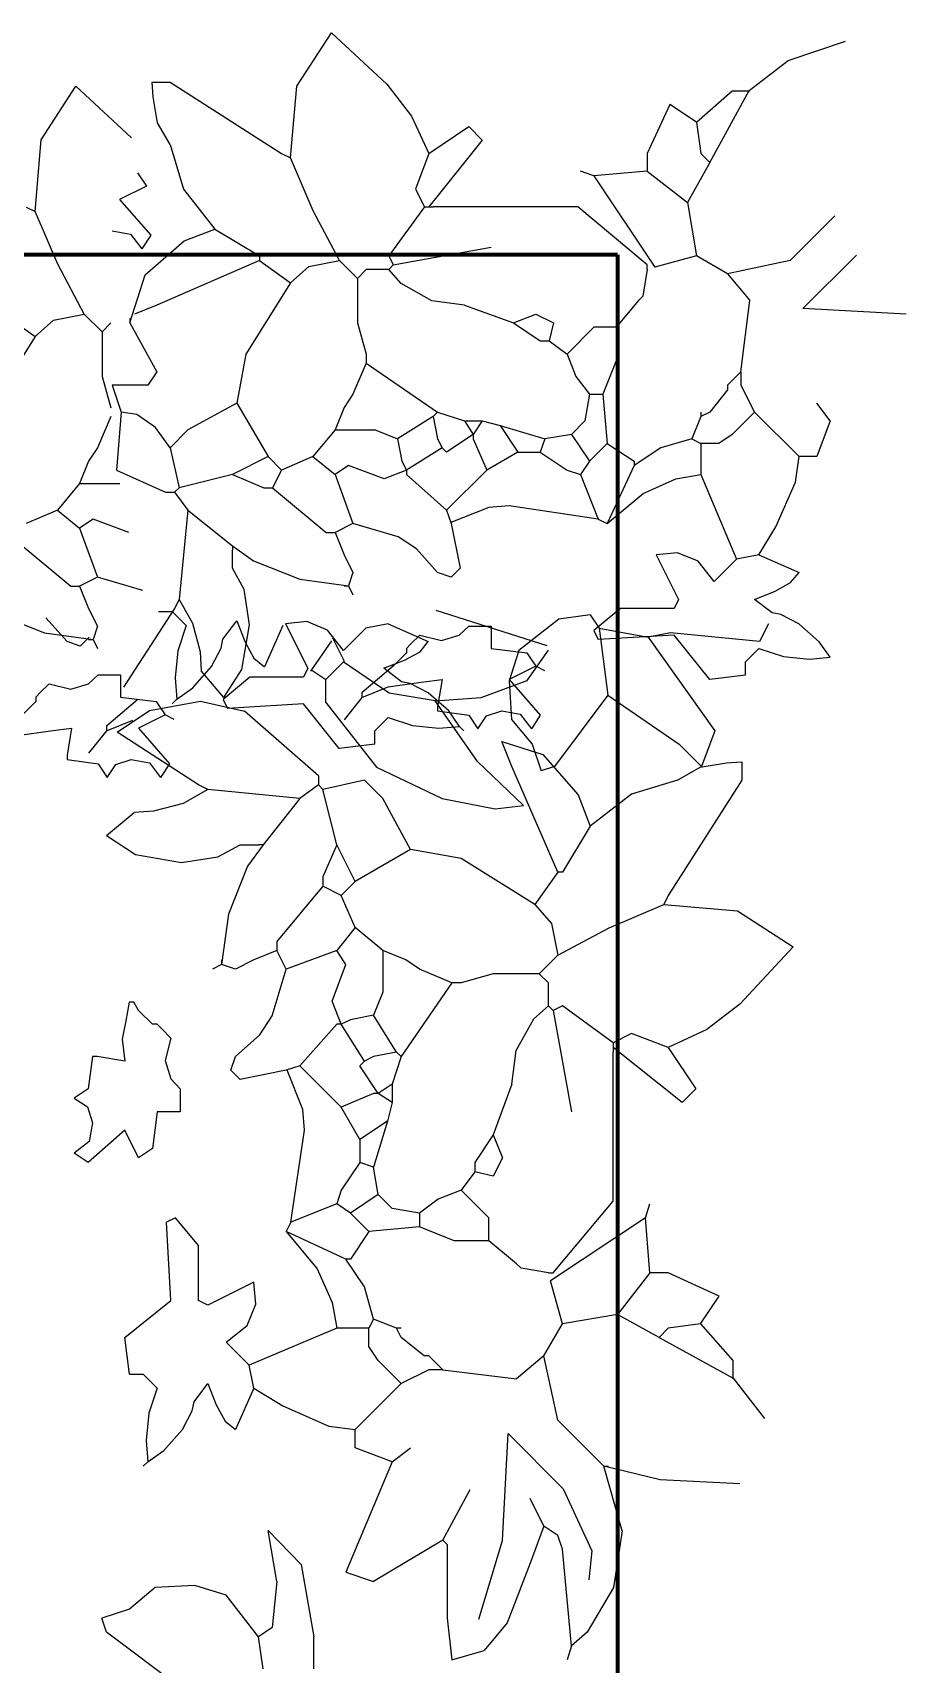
# Model space of a CAD drawing. Header units: inches. Extents: x 140.5 to 186.8, y 19 to 37.2.
# Drawn here: x 154.099 to 154.724, y 31.868 to 33.035 of the extents above; entities that cross this region are included whole.
import ezdxf

# ---------------------------------------------------------------- set-up
doc = ezdxf.new("R2010")
doc.units = ezdxf.units.IN
doc.header["$MEASUREMENT"] = 0
doc.layers.add('A-FLOR-FTPT', color=6, linetype='Continuous', lineweight=70)
doc.layers.add('VERDE_siepe', color=96, linetype='Continuous')

msp = doc.modelspace()

# ---------------------------------------------------------------- linework, layer by layer
at = {"layer": 'A-FLOR-FTPT'}
for q in [(145.4476, 32.8759), (154.5176, 29.9259)]:
    msp.add_line((154.5176, 32.8759), q, dxfattribs=at)
at = {"layer": 'VERDE_siepe'}
for p, q in [((154.2881, 32.9964), (154.313, 33.0347)), ((154.313, 33.0347), (154.3525, 32.9979)), ((154.6396, 33.0148), (154.6806, 33.0286)), ((154.6117, 32.9933), (154.6396, 33.0148)), ((154.1054, 32.958), (154.1303, 32.9964)), ((154.1303, 32.9964), (154.1699, 32.9596)), ((154.1848, 32.9993), (154.1976, 32.9993)), ((154.1856, 32.9887), (154.1848, 32.9993)), ((154.1976, 32.9993), (154.2773, 32.9483)), ((154.2837, 32.9451), (154.2881, 32.9964)), ((154.3525, 32.9979), (154.3701, 32.9749)), ((154.5739, 32.9707), (154.5994, 32.993)), ((154.5835, 32.9419), (154.6117, 32.9933)), ((154.5994, 32.993), (154.6122, 32.993)), ((154.1885, 32.9703), (154.1856, 32.9887)), ((154.5548, 32.9834), (154.5388, 32.9483)), ((154.5739, 32.9707), (154.5548, 32.9834)), ((154.1976, 32.9547), (154.1885, 32.9703)), ((154.3701, 32.9749), (154.3826, 32.9483)), ((154.3826, 32.9483), (154.4113, 32.9675)), ((154.4113, 32.9675), (154.4208, 32.9579)), ((154.5739, 32.9707), (154.5771, 32.9483)), ((154.101, 32.9068), (154.1054, 32.958)), ((154.4208, 32.9579), (154.3826, 32.9101)), ((154.1976, 32.9547), (154.2072, 32.9228)), ((154.2773, 32.9483), (154.2837, 32.9451)), ((154.2998, 32.9074), (154.2837, 32.9451)), ((154.3826, 32.9483), (154.373, 32.9228)), ((154.5388, 32.9483), (154.5388, 32.9356)), ((154.5771, 32.9483), (154.5835, 32.9419)), ((154.1742, 32.9344), (154.1806, 32.9249)), ((154.5006, 32.9324), (154.491, 32.9356)), ((154.5388, 32.9356), (154.5006, 32.9324)), ((154.5006, 32.9324), (154.5442, 32.8669)), ((154.5388, 32.9356), (154.5675, 32.9132)), ((154.5835, 32.9419), (154.5675, 32.9132)), ((154.1806, 32.9249), (154.1614, 32.9153)), ((154.2072, 32.9228), (154.2295, 32.8941)), ((154.373, 32.9228), (154.3794, 32.9101)), ((154.0947, 32.91), (154.101, 32.9068)), ((154.1614, 32.9153), (154.1838, 32.8898)), ((154.3794, 32.9101), (154.3539, 32.875)), ((154.3794, 32.9101), (154.3826, 32.9101)), ((154.3826, 32.9101), (154.3857, 32.9101)), ((154.4891, 32.9101), (154.3857, 32.9101)), ((154.5388, 32.8686), (154.4891, 32.9101)), ((154.5675, 32.9132), (154.5739, 32.875)), ((154.1172, 32.8691), (154.101, 32.9068)), ((154.3188, 32.8718), (154.2998, 32.9074)), ((154.6728, 32.9037), (154.6409, 32.8718)), ((154.1562, 32.8929), (154.1693, 32.8906)), ((154.1693, 32.8906), (154.1774, 32.8802)), ((154.1838, 32.8898), (154.1774, 32.8802)), ((154.1797, 32.8614), (154.2076, 32.8859)), ((154.2076, 32.8859), (154.2295, 32.8941)), ((154.2295, 32.8941), (154.2614, 32.875)), ((154.2614, 32.875), (154.2614, 32.8718)), ((154.3539, 32.875), (154.357, 32.8686)), ((154.357, 32.8686), (154.4272, 32.8814)), ((154.5739, 32.875), (154.5442, 32.8669)), ((154.5962, 32.8622), (154.5739, 32.875)), ((154.6501, 32.8375), (154.6884, 32.8756)), ((154.1361, 32.8335), (154.1172, 32.8691)), ((154.2614, 32.8718), (154.188, 32.8399)), ((154.2614, 32.8718), (154.2837, 32.8558)), ((154.2837, 32.8558), (154.2969, 32.8675)), ((154.2969, 32.8675), (154.3188, 32.8718)), ((154.3188, 32.8718), (154.3315, 32.859)), ((154.3379, 32.8654), (154.3315, 32.859)), ((154.3539, 32.8654), (154.3379, 32.8654)), ((154.357, 32.8686), (154.3539, 32.8654)), ((154.3628, 32.8552), (154.3539, 32.8654)), ((154.5388, 32.8654), (154.5356, 32.8463)), ((154.5388, 32.8654), (154.5388, 32.8686)), ((154.6409, 32.8718), (154.5962, 32.8622)), ((154.5962, 32.8622), (154.6122, 32.8431)), ((154.1689, 32.8271), (154.1797, 32.8614)), ((154.2837, 32.8558), (154.2518, 32.8048)), ((154.3315, 32.859), (154.3315, 32.8271)), ((154.3848, 32.843), (154.3628, 32.8552)), ((154.188, 32.8399), (154.1721, 32.8335)), ((154.4081, 32.8399), (154.3848, 32.843)), ((154.4081, 32.8399), (154.4431, 32.8271)), ((154.5324, 32.8431), (154.5165, 32.824)), ((154.5356, 32.8463), (154.5324, 32.8431)), ((154.6058, 32.7921), (154.6122, 32.8431)), ((154.0787, 32.8335), (154.101, 32.8175)), ((154.101, 32.8175), (154.1142, 32.8292)), ((154.1142, 32.8292), (154.1361, 32.8335)), ((154.1361, 32.8335), (154.1489, 32.8207)), ((154.1553, 32.8271), (154.1489, 32.8207)), ((154.1689, 32.8303), (154.1689, 32.8271)), ((154.1689, 32.8271), (154.188, 32.7921)), ((154.3315, 32.8271), (154.3379, 32.8048)), ((154.4431, 32.8271), (154.4591, 32.8335)), ((154.4431, 32.8271), (154.4623, 32.8144)), ((154.4591, 32.8335), (154.4718, 32.8271)), ((154.4718, 32.8271), (154.4687, 32.8144)), ((154.724, 32.8334), (154.6501, 32.8375)), ((154.101, 32.8175), (154.0692, 32.7665)), ((154.1489, 32.8207), (154.1489, 32.7888)), ((154.5006, 32.824), (154.4814, 32.8048)), ((154.5165, 32.824), (154.5006, 32.824)), ((154.5165, 32.824), (154.5166, 32.8)), ((154.2518, 32.8048), (154.2454, 32.7697)), ((154.3379, 32.8048), (154.3379, 32.7984)), ((154.4623, 32.8144), (154.4687, 32.8144)), ((154.4687, 32.8144), (154.4814, 32.8048)), ((154.4814, 32.8048), (154.4878, 32.7889)), ((154.188, 32.7921), (154.1816, 32.7825)), ((154.3379, 32.7984), (154.3283, 32.7761)), ((154.3379, 32.7984), (154.3889, 32.7634)), ((154.5166, 32.8), (154.5069, 32.7761)), ((154.6058, 32.7921), (154.5962, 32.7825)), ((154.6058, 32.7921), (154.6058, 32.7825)), ((154.1489, 32.7888), (154.1553, 32.7665)), ((154.1816, 32.7825), (154.1561, 32.7825)), ((154.1561, 32.7825), (154.1625, 32.7634)), ((154.4878, 32.7889), (154.4974, 32.7761)), ((154.5962, 32.7825), (154.5962, 32.7793)), ((154.6058, 32.7825), (154.6154, 32.7634)), ((154.2454, 32.7697), (154.2103, 32.7506)), ((154.2454, 32.7697), (154.2678, 32.7315)), ((154.3283, 32.7761), (154.322, 32.7666)), ((154.4974, 32.7761), (154.4942, 32.757)), ((154.4974, 32.7761), (154.5069, 32.7761)), ((154.5069, 32.7761), (154.5101, 32.741)), ((154.5962, 32.7793), (154.5835, 32.7634)), ((154.6696, 32.757), (154.66, 32.7697)), ((154.1553, 32.7601), (154.1457, 32.7378)), ((154.1625, 32.7634), (154.1593, 32.7219)), ((154.1739, 32.7616), (154.1625, 32.7634)), ((154.1871, 32.7524), (154.1739, 32.7616)), ((154.322, 32.7666), (154.3156, 32.7506)), ((154.3857, 32.7602), (154.3602, 32.7442)), ((154.3889, 32.7634), (154.3857, 32.7602)), ((154.3857, 32.7602), (154.3889, 32.7442)), ((154.3889, 32.7634), (154.4081, 32.757)), ((154.4081, 32.757), (154.4144, 32.7474)), ((154.4081, 32.757), (154.4208, 32.757)), ((154.4208, 32.757), (154.4144, 32.7474)), ((154.4208, 32.757), (154.4336, 32.7538)), ((154.4942, 32.757), (154.4846, 32.7474)), ((154.5771, 32.7602), (154.5707, 32.7442)), ((154.5771, 32.7634), (154.5771, 32.7602)), ((154.5835, 32.7634), (154.5771, 32.7602)), ((154.6154, 32.7634), (154.5994, 32.7474)), ((154.6154, 32.7634), (154.6473, 32.7315)), ((154.6696, 32.757), (154.66, 32.7315)), ((154.1976, 32.7378), (154.1871, 32.7524)), ((154.2103, 32.7506), (154.1976, 32.7378)), ((154.3156, 32.7506), (154.2996, 32.7315)), ((154.3156, 32.7506), (154.3443, 32.7506)), ((154.3443, 32.7506), (154.3602, 32.7442)), ((154.4144, 32.7474), (154.3953, 32.7347)), ((154.4144, 32.7474), (154.4144, 32.7442)), ((154.4336, 32.7538), (154.4655, 32.7442)), ((154.4336, 32.7538), (154.4463, 32.7347)), ((154.4846, 32.7474), (154.4655, 32.7442)), ((154.4846, 32.7474), (154.4974, 32.7283)), ((154.5994, 32.7474), (154.5899, 32.741)), ((154.1457, 32.7378), (154.1393, 32.7282)), ((154.1976, 32.7378), (154.204, 32.7091)), ((154.3602, 32.7442), (154.3634, 32.7283)), ((154.3921, 32.7378), (154.3666, 32.7219)), ((154.3889, 32.7442), (154.3921, 32.7378)), ((154.3953, 32.7347), (154.3921, 32.7378)), ((154.4144, 32.7442), (154.424, 32.7219)), ((154.4463, 32.7347), (154.424, 32.7219)), ((154.4463, 32.7347), (154.4623, 32.7347)), ((154.4655, 32.7442), (154.4623, 32.7347)), ((154.4623, 32.7347), (154.4814, 32.7219)), ((154.5101, 32.741), (154.4974, 32.7283)), ((154.5101, 32.741), (154.5293, 32.7283)), ((154.5484, 32.7378), (154.5293, 32.7251)), ((154.5707, 32.7442), (154.5484, 32.7378)), ((154.5707, 32.7442), (154.5771, 32.741)), ((154.5899, 32.741), (154.5771, 32.741)), ((154.5771, 32.741), (154.5771, 32.7187)), ((154.1393, 32.7282), (154.1329, 32.7123)), ((154.1593, 32.7219), (154.1944, 32.706)), ((154.2678, 32.7315), (154.2422, 32.7187)), ((154.2678, 32.7315), (154.2773, 32.7219)), ((154.2773, 32.7219), (154.2709, 32.7091)), ((154.2996, 32.7315), (154.2773, 32.7219)), ((154.2996, 32.7315), (154.3156, 32.7187)), ((154.3252, 32.7251), (154.3156, 32.7187)), ((154.3507, 32.7155), (154.3252, 32.7251)), ((154.3666, 32.7219), (154.3507, 32.7155)), ((154.3634, 32.7283), (154.3666, 32.7219)), ((154.3666, 32.7219), (154.3666, 32.7187)), ((154.424, 32.7219), (154.3953, 32.6932)), ((154.4814, 32.7219), (154.491, 32.7187)), ((154.4974, 32.7283), (154.491, 32.7187)), ((154.5293, 32.7251), (154.5101, 32.6836)), ((154.5293, 32.7283), (154.5293, 32.7251)), ((154.6448, 32.7132), (154.6473, 32.7315)), ((154.66, 32.7315), (154.6473, 32.7315)), ((154.1329, 32.7123), (154.117, 32.6931)), ((154.1329, 32.7123), (154.1616, 32.7123)), ((154.2422, 32.7187), (154.204, 32.7091)), ((154.2422, 32.7187), (154.2646, 32.7091)), ((154.3156, 32.7187), (154.3283, 32.6836)), ((154.3666, 32.7187), (154.3953, 32.6932)), ((154.491, 32.7187), (154.5037, 32.6868)), ((154.5359, 32.7052), (154.5593, 32.7156)), ((154.5593, 32.7156), (154.5771, 32.7187)), ((154.5771, 32.7187), (154.6026, 32.6581)), ((154.6308, 32.6813), (154.6448, 32.7132)), ((154.1944, 32.706), (154.2008, 32.706)), ((154.204, 32.7091), (154.2008, 32.706)), ((154.2008, 32.706), (154.2103, 32.6932)), ((154.2646, 32.7091), (154.2709, 32.7091)), ((154.2709, 32.7091), (154.3092, 32.6773)), ((154.5101, 32.6836), (154.5359, 32.7052)), ((154.117, 32.6931), (154.0947, 32.6836)), ((154.117, 32.6931), (154.1329, 32.6804)), ((154.1425, 32.6868), (154.1329, 32.6804)), ((154.168, 32.6772), (154.1425, 32.6868)), ((154.2103, 32.6932), (154.204, 32.6294)), ((154.2103, 32.6932), (154.2422, 32.6677)), ((154.3953, 32.6932), (154.3985, 32.6836)), ((154.4255, 32.6952), (154.3983, 32.6843)), ((154.44, 32.6964), (154.4255, 32.6952)), ((154.5037, 32.6868), (154.44, 32.6964)), ((154.5037, 32.6868), (154.5101, 32.6836)), ((154.1329, 32.6804), (154.1457, 32.6453)), ((154.3092, 32.6773), (154.3156, 32.6773)), ((154.3283, 32.6836), (154.3156, 32.6773)), ((154.3156, 32.6773), (154.322, 32.6613)), ((154.3607, 32.6741), (154.3283, 32.6836)), ((154.3985, 32.6836), (154.4049, 32.6517)), ((154.6186, 32.6613), (154.6308, 32.6813)), ((154.0883, 32.6708), (154.1266, 32.6389)), ((154.2422, 32.6677), (154.2422, 32.6645)), ((154.2422, 32.6677), (154.2572, 32.6569)), ((154.2422, 32.6517), (154.2422, 32.6645)), ((154.3737, 32.6655), (154.3607, 32.6741)), ((154.3889, 32.6486), (154.3737, 32.6655)), ((154.2506, 32.6364), (154.2422, 32.6517)), ((154.2572, 32.6569), (154.2904, 32.6438)), ((154.322, 32.6613), (154.3283, 32.6486)), ((154.4049, 32.6517), (154.3985, 32.6454)), ((154.5605, 32.6628), (154.5452, 32.6613)), ((154.5452, 32.6613), (154.5612, 32.6294)), ((154.5751, 32.6567), (154.5605, 32.6628)), ((154.5867, 32.6422), (154.5751, 32.6567)), ((154.6026, 32.6581), (154.5867, 32.6422)), ((154.6186, 32.6613), (154.6026, 32.6581)), ((154.6186, 32.6613), (154.6473, 32.6486)), ((154.1457, 32.6453), (154.1329, 32.6389)), ((154.178, 32.6357), (154.1457, 32.6453)), ((154.2904, 32.6438), (154.3252, 32.639)), ((154.3283, 32.6486), (154.3252, 32.639)), ((154.3985, 32.6454), (154.3889, 32.6486)), ((154.6302, 32.6352), (154.6413, 32.6414)), ((154.6413, 32.6414), (154.6473, 32.6486)), ((154.1266, 32.6389), (154.1329, 32.6389)), ((154.1329, 32.6389), (154.1393, 32.623)), ((154.204, 32.6294), (154.2008, 32.623)), ((154.204, 32.6294), (154.2136, 32.6124)), ((154.2544, 32.6113), (154.2506, 32.6364)), ((154.322, 32.639), (154.3252, 32.639)), ((154.3252, 32.639), (154.3283, 32.6326)), ((154.5612, 32.6294), (154.558, 32.623)), ((154.6154, 32.6294), (154.6302, 32.6352)), ((154.6281, 32.6199), (154.6154, 32.6294)), ((154.0745, 32.6186), (154.1077, 32.6055)), ((154.1393, 32.623), (154.1457, 32.6102)), ((154.2008, 32.623), (154.1643, 32.5667)), ((154.1892, 32.6207), (154.1991, 32.6207)), ((154.1991, 32.6207), (154.209, 32.6108)), ((154.4673, 32.5962), (154.3879, 32.6215)), ((154.4979, 32.6184), (154.4756, 32.6152)), ((154.4979, 32.6184), (154.5043, 32.6088)), ((154.5197, 32.623), (154.5006, 32.6071)), ((154.558, 32.623), (154.5197, 32.623)), ((154.6343, 32.6187), (154.6281, 32.6199)), ((154.6472, 32.6119), (154.6343, 32.6187)), ((154.1077, 32.6055), (154.1425, 32.6007)), ((154.1239, 32.5992), (154.1087, 32.6162)), ((154.1457, 32.6102), (154.1425, 32.6007)), ((154.209, 32.6108), (154.2031, 32.5927)), ((154.2136, 32.6124), (154.219, 32.5919)), ((154.2353, 32.6009), (154.2452, 32.6141)), ((154.2452, 32.6141), (154.2512, 32.5988)), ((154.249, 32.5793), (154.2544, 32.6113)), ((154.2782, 32.6108), (154.265, 32.5812)), ((154.2954, 32.6135), (154.2801, 32.612)), ((154.2801, 32.612), (154.2961, 32.5801)), ((154.3101, 32.6074), (154.2954, 32.6135)), ((154.3216, 32.5929), (154.3101, 32.6074)), ((154.3375, 32.6088), (154.3216, 32.5929)), ((154.3535, 32.612), (154.3375, 32.6088)), ((154.3535, 32.612), (154.3822, 32.5992)), ((154.4043, 32.6039), (154.4113, 32.6103)), ((154.4113, 32.6103), (154.4272, 32.6103)), ((154.4272, 32.6103), (154.4272, 32.5943)), ((154.4756, 32.6152), (154.4469, 32.5929)), ((154.5006, 32.6071), (154.5037, 32.6007)), ((154.5043, 32.6088), (154.5394, 32.6024)), ((154.5043, 32.6088), (154.5107, 32.561)), ((154.5553, 32.6056), (154.5394, 32.6024)), ((154.6191, 32.5992), (154.5553, 32.6056)), ((154.6255, 32.612), (154.6191, 32.5992)), ((154.6618, 32.599), (154.6472, 32.6119)), ((154.1334, 32.596), (154.1239, 32.5992)), ((154.1398, 32.6024), (154.1334, 32.596)), ((154.1393, 32.6007), (154.1425, 32.6007)), ((154.1425, 32.6007), (154.1457, 32.5943)), ((154.2271, 32.5813), (154.2341, 32.5946)), ((154.2341, 32.5946), (154.2353, 32.6009)), ((154.2512, 32.5988), (154.2575, 32.5873)), ((154.3131, 32.5998), (154.2979, 32.5781)), ((154.3137, 32.602), (154.3221, 32.5853)), ((154.3698, 32.5975), (154.3666, 32.5943)), ((154.3666, 32.5943), (154.3666, 32.5912)), ((154.3698, 32.5975), (154.3762, 32.6039)), ((154.3762, 32.6039), (154.3917, 32.5999)), ((154.3763, 32.592), (154.3822, 32.5992)), ((154.3917, 32.5999), (154.4043, 32.6039)), ((154.4272, 32.5943), (154.4527, 32.5912)), ((154.558, 32.6039), (154.5037, 32.6007)), ((154.5394, 32.6024), (154.5872, 32.5355)), ((154.5835, 32.572), (154.558, 32.6039)), ((154.609, 32.5848), (154.6186, 32.5943)), ((154.6186, 32.5943), (154.6361, 32.5886)), ((154.6696, 32.588), (154.6618, 32.599)), ((154.2031, 32.5927), (154.2012, 32.5734)), ((154.219, 32.5919), (154.2199, 32.5784)), ((154.2575, 32.5873), (154.265, 32.5812)), ((154.3221, 32.5853), (154.3089, 32.5721)), ((154.3543, 32.5623), (154.3213, 32.5847)), ((154.3503, 32.5801), (154.3651, 32.5859)), ((154.3666, 32.5912), (154.357, 32.5816)), ((154.3651, 32.5859), (154.3763, 32.592)), ((154.4469, 32.5929), (154.4401, 32.5712)), ((154.4527, 32.5912), (154.4591, 32.5816)), ((154.4529, 32.5714), (154.4681, 32.5931)), ((154.609, 32.5752), (154.609, 32.5848)), ((154.6361, 32.5886), (154.6548, 32.5867)), ((154.6548, 32.5867), (154.6696, 32.588)), ((154.1392, 32.5691), (154.1462, 32.5755)), ((154.1462, 32.5755), (154.1621, 32.5755)), ((154.1621, 32.5755), (154.1621, 32.5595)), ((154.2012, 32.5734), (154.2024, 32.5581)), ((154.2138, 32.5661), (154.2271, 32.5813)), ((154.2359, 32.5593), (154.2199, 32.5784)), ((154.2546, 32.5737), (154.2355, 32.5578)), ((154.2359, 32.5593), (154.249, 32.5793)), ((154.2929, 32.5737), (154.2546, 32.5737)), ((154.2961, 32.5801), (154.2929, 32.5737)), ((154.299, 32.5787), (154.3089, 32.5721)), ((154.3089, 32.5556), (154.3089, 32.5721)), ((154.357, 32.5816), (154.3347, 32.5625)), ((154.3631, 32.5705), (154.3503, 32.5801)), ((154.3536, 32.5668), (154.377, 32.5702)), ((154.3692, 32.5693), (154.3631, 32.5705)), ((154.377, 32.5702), (154.3921, 32.572)), ((154.3921, 32.572), (154.3889, 32.5529)), ((154.42, 32.5593), (154.4529, 32.5714)), ((154.4591, 32.5816), (154.44, 32.572)), ((154.44, 32.572), (154.4623, 32.5465)), ((154.4401, 32.5712), (154.4416, 32.5436)), ((154.4655, 32.5784), (154.4591, 32.5816)), ((154.609, 32.5752), (154.5835, 32.572)), ((154.1047, 32.5627), (154.1015, 32.5595)), ((154.1015, 32.5595), (154.1015, 32.5564)), ((154.1047, 32.5627), (154.1111, 32.5691)), ((154.1111, 32.5691), (154.1267, 32.5651)), ((154.1267, 32.5651), (154.1392, 32.5691)), ((154.1621, 32.5595), (154.1877, 32.5564)), ((154.2024, 32.5581), (154.2138, 32.5661)), ((154.3347, 32.5593), (154.322, 32.5433)), ((154.3347, 32.5593), (154.3536, 32.5668)), ((154.3347, 32.5625), (154.3347, 32.5593)), ((154.3872, 32.5569), (154.3543, 32.5623)), ((154.3821, 32.5626), (154.3692, 32.5693)), ((154.3968, 32.5497), (154.3821, 32.5626)), ((154.3872, 32.5569), (154.42, 32.5593)), ((154.5107, 32.561), (154.4724, 32.5099)), ((154.5107, 32.561), (154.5617, 32.5259)), ((154.1015, 32.5564), (154.092, 32.5468)), ((154.1744, 32.5578), (154.1521, 32.5387)), ((154.1598, 32.5344), (154.1828, 32.5499)), ((154.194, 32.5468), (154.1749, 32.5372)), ((154.1828, 32.5499), (154.2194, 32.5567)), ((154.1877, 32.5564), (154.194, 32.5468)), ((154.2004, 32.5436), (154.194, 32.5468)), ((154.2024, 32.5581), (154.1991, 32.5548)), ((154.2194, 32.5567), (154.2509, 32.5494)), ((154.2355, 32.5578), (154.2387, 32.5514)), ((154.2929, 32.5546), (154.2387, 32.5514)), ((154.3036, 32.5033), (154.2509, 32.5494)), ((154.3184, 32.5227), (154.2929, 32.5546)), ((154.3089, 32.5556), (154.3451, 32.5095)), ((154.4175, 32.5135), (154.3872, 32.5569)), ((154.3889, 32.5529), (154.3889, 32.5497)), ((154.3889, 32.5497), (154.4113, 32.5465)), ((154.4045, 32.5386), (154.3968, 32.5497)), ((154.4239, 32.5462), (154.4348, 32.5496)), ((154.4348, 32.5496), (154.4478, 32.5474)), ((154.4478, 32.5474), (154.4559, 32.5369)), ((154.0885, 32.532), (154.112, 32.5354)), ((154.112, 32.5354), (154.1271, 32.5372)), ((154.1271, 32.5372), (154.1239, 32.5181)), ((154.1521, 32.5355), (154.1393, 32.5195)), ((154.1521, 32.5355), (154.1709, 32.543)), ((154.1521, 32.5387), (154.1521, 32.5355)), ((154.1749, 32.5372), (154.1972, 32.5117)), ((154.3439, 32.5355), (154.3535, 32.545)), ((154.3439, 32.5259), (154.3439, 32.5355)), ((154.3535, 32.545), (154.371, 32.5393)), ((154.371, 32.5393), (154.3897, 32.5374)), ((154.3897, 32.5374), (154.4045, 32.5386)), ((154.4045, 32.5386), (154.4077, 32.5355)), ((154.4113, 32.5465), (154.4176, 32.5369)), ((154.4176, 32.5369), (154.4239, 32.5462)), ((154.4416, 32.5436), (154.4565, 32.5259)), ((154.4623, 32.5465), (154.4559, 32.5369)), ((154.5872, 32.5355), (154.5776, 32.5099)), ((154.2179, 32.4967), (154.1598, 32.5344)), ((154.3439, 32.5259), (154.3184, 32.5227)), ((154.4419, 32.5099), (154.4347, 32.5278)), ((154.4347, 32.5278), (154.464, 32.5185)), ((154.4565, 32.5259), (154.4628, 32.5068)), ((154.5617, 32.5259), (154.5776, 32.5099)), ((154.1239, 32.5181), (154.1239, 32.5149)), ((154.1239, 32.5149), (154.1462, 32.5117)), ((154.1462, 32.5117), (154.1526, 32.5021)), ((154.1588, 32.5114), (154.1697, 32.5148)), ((154.1697, 32.5148), (154.1828, 32.5126)), ((154.1828, 32.5126), (154.1908, 32.5021)), ((154.1972, 32.5117), (154.1908, 32.5021)), ((154.4504, 32.4821), (154.4175, 32.5135)), ((154.464, 32.5185), (154.4894, 32.4897)), ((154.5765, 32.5094), (154.5955, 32.5124)), ((154.5955, 32.5124), (154.6065, 32.5132)), ((154.6065, 32.5132), (154.6065, 32.5)), ((154.1526, 32.5021), (154.1588, 32.5114)), ((154.3036, 32.5033), (154.3036, 32.4967)), ((154.3365, 32.5), (154.3069, 32.4935)), ((154.3497, 32.4869), (154.3365, 32.5)), ((154.3451, 32.5095), (154.3922, 32.4869)), ((154.4748, 32.4342), (154.4419, 32.5099)), ((154.4724, 32.5099), (154.4628, 32.5068)), ((154.5604, 32.5), (154.5275, 32.4902)), ((154.6065, 32.5), (154.5538, 32.4177)), ((154.5604, 32.5), (154.5765, 32.5094)), ((154.2245, 32.4935), (154.207, 32.4835)), ((154.2245, 32.4935), (154.2179, 32.4967)), ((154.2904, 32.4869), (154.2245, 32.4935)), ((154.3036, 32.4967), (154.2904, 32.4869)), ((154.3069, 32.4935), (154.3036, 32.4967)), ((154.3167, 32.4539), (154.3069, 32.4935)), ((154.4894, 32.4897), (154.4979, 32.4671)), ((154.5275, 32.4902), (154.4979, 32.4671)), ((154.1521, 32.4605), (154.1718, 32.477)), ((154.1858, 32.4779), (154.1718, 32.477)), ((154.207, 32.4835), (154.1858, 32.4779)), ((154.2904, 32.4869), (154.2641, 32.4539)), ((154.3694, 32.4506), (154.3497, 32.4869)), ((154.3922, 32.4869), (154.4301, 32.4797)), ((154.4301, 32.4797), (154.4504, 32.4821)), ((154.4979, 32.4671), (154.4781, 32.4342)), ((154.1521, 32.4605), (154.1728, 32.447)), ((154.2317, 32.4453), (154.2476, 32.4539)), ((154.2476, 32.4539), (154.2608, 32.4539)), ((154.2641, 32.4539), (154.2529, 32.4385)), ((154.2641, 32.4539), (154.2608, 32.4539)), ((154.3167, 32.4539), (154.3069, 32.4309)), ((154.3299, 32.4276), (154.3167, 32.4539)), ((154.1728, 32.447), (154.2058, 32.4413)), ((154.2058, 32.4413), (154.2317, 32.4453)), ((154.3694, 32.4506), (154.3299, 32.4276)), ((154.4057, 32.4441), (154.3694, 32.4506)), ((154.4583, 32.4111), (154.4057, 32.4441)), ((154.2529, 32.4385), (154.2394, 32.4042)), ((154.3069, 32.4309), (154.3069, 32.4243)), ((154.4748, 32.4342), (154.4583, 32.4111)), ((154.4781, 32.4342), (154.4748, 32.4342)), ((154.3069, 32.4243), (154.2739, 32.3848)), ((154.32, 32.4177), (154.3069, 32.4243)), ((154.3299, 32.4276), (154.32, 32.4177)), ((154.3299, 32.3947), (154.32, 32.4177)), ((154.4583, 32.4111), (154.4704, 32.3975)), ((154.5116, 32.3945), (154.5506, 32.4111)), ((154.5538, 32.4177), (154.5506, 32.4111)), ((154.5506, 32.4111), (154.6034, 32.4066)), ((154.2394, 32.4042), (154.2344, 32.3683)), ((154.4704, 32.3975), (154.4748, 32.3749)), ((154.6034, 32.4066), (154.6431, 32.3809)), ((154.2739, 32.3848), (154.2739, 32.3782)), ((154.3299, 32.3947), (154.3167, 32.3782)), ((154.3497, 32.3782), (154.3299, 32.3947)), ((154.4748, 32.3749), (154.5116, 32.3945)), ((154.2739, 32.3782), (154.2575, 32.3716)), ((154.2805, 32.365), (154.2739, 32.3782)), ((154.3167, 32.3782), (154.2805, 32.365)), ((154.3233, 32.3683), (154.3167, 32.3782)), ((154.3497, 32.3782), (154.3497, 32.3486)), ((154.3661, 32.3716), (154.3497, 32.3782)), ((154.4748, 32.3749), (154.4616, 32.3617)), ((154.6431, 32.3809), (154.605, 32.34)), ((154.2344, 32.3683), (154.2278, 32.365)), ((154.2344, 32.3716), (154.2344, 32.3683)), ((154.2443, 32.365), (154.2344, 32.3683)), ((154.2575, 32.3716), (154.2443, 32.365)), ((154.2706, 32.3316), (154.2805, 32.365)), ((154.3134, 32.342), (154.3233, 32.3683)), ((154.376, 32.365), (154.3661, 32.3716)), ((154.3991, 32.3551), (154.376, 32.365)), ((154.4287, 32.3617), (154.4057, 32.3551)), ((154.4616, 32.3617), (154.4287, 32.3617)), ((154.4682, 32.3551), (154.4616, 32.3617)), ((154.3497, 32.3486), (154.3431, 32.3321)), ((154.3991, 32.3551), (154.3628, 32.3024)), ((154.4057, 32.3551), (154.3991, 32.3551)), ((154.4682, 32.3387), (154.4682, 32.3551)), ((154.1683, 32.3414), (154.1659, 32.3279)), ((154.1716, 32.3414), (154.1683, 32.3414)), ((154.1751, 32.3354), (154.1716, 32.3414)), ((154.32, 32.3255), (154.3134, 32.342)), ((154.4577, 32.3295), (154.4682, 32.3387)), ((154.4715, 32.3354), (154.4682, 32.3387)), ((154.4781, 32.3387), (154.4715, 32.3354)), ((154.5143, 32.3123), (154.4781, 32.3387)), ((154.605, 32.34), (154.5813, 32.3219)), ((154.1659, 32.3279), (154.1634, 32.3148)), ((154.185, 32.3255), (154.1751, 32.3354)), ((154.1883, 32.3255), (154.185, 32.3255)), ((154.1916, 32.3222), (154.1883, 32.3255)), ((154.2618, 32.3181), (154.2706, 32.3316)), ((154.3167, 32.3255), (154.2904, 32.2959)), ((154.32, 32.3255), (154.3167, 32.3255)), ((154.3266, 32.3288), (154.32, 32.3255)), ((154.3365, 32.2992), (154.32, 32.3255)), ((154.3431, 32.3321), (154.3266, 32.3288)), ((154.3595, 32.3057), (154.3431, 32.3321)), ((154.445, 32.3068), (154.4577, 32.3295)), ((154.4715, 32.3354), (154.4847, 32.2629)), ((154.1634, 32.3148), (154.1653, 32.2992)), ((154.1916, 32.3222), (154.1982, 32.3156)), ((154.1982, 32.3156), (154.194, 32.2996)), ((154.2443, 32.3024), (154.2618, 32.3181)), ((154.5275, 32.3189), (154.5143, 32.3123)), ((154.5538, 32.309), (154.5275, 32.3189)), ((154.5813, 32.3219), (154.5538, 32.309)), ((154.1422, 32.3024), (154.1389, 32.2794)), ((154.1455, 32.3024), (154.1422, 32.3024)), ((154.1653, 32.2992), (154.1455, 32.3024)), ((154.241, 32.2926), (154.2443, 32.3024)), ((154.3431, 32.3024), (154.3365, 32.2992)), ((154.3595, 32.3057), (154.3431, 32.3024)), ((154.3628, 32.3024), (154.3563, 32.2827)), ((154.3628, 32.3024), (154.3595, 32.3057)), ((154.4419, 32.2827), (154.445, 32.3068)), ((154.5143, 32.3123), (154.5143, 32.309)), ((154.5143, 32.309), (154.5143, 32.3057)), ((154.5637, 32.2695), (154.5143, 32.309)), ((154.5143, 32.1991), (154.5143, 32.3057)), ((154.5538, 32.309), (154.5736, 32.2794)), ((154.194, 32.2996), (154.1981, 32.2866)), ((154.2476, 32.286), (154.241, 32.2926)), ((154.2805, 32.2926), (154.2476, 32.286)), ((154.2904, 32.2959), (154.2805, 32.2926)), ((154.2924, 32.2647), (154.2812, 32.2928)), ((154.32, 32.2662), (154.2904, 32.2959)), ((154.3332, 32.2959), (154.3365, 32.2992)), ((154.3464, 32.2761), (154.3332, 32.2959)), ((154.1389, 32.2794), (154.129, 32.2728)), ((154.1981, 32.2866), (154.2048, 32.2794)), ((154.2048, 32.2794), (154.2048, 32.2629)), ((154.3563, 32.2827), (154.3464, 32.2761)), ((154.3563, 32.2827), (154.3563, 32.2695)), ((154.4419, 32.2827), (154.4287, 32.2465)), ((154.5736, 32.2794), (154.5637, 32.2695)), ((154.129, 32.2728), (154.1386, 32.2664)), ((154.3431, 32.2761), (154.32, 32.2662)), ((154.3464, 32.2761), (154.3431, 32.2761)), ((154.3563, 32.2695), (154.3464, 32.2761)), ((154.3563, 32.2695), (154.353, 32.2563)), ((154.1386, 32.2664), (154.1421, 32.2551)), ((154.1421, 32.2551), (154.1398, 32.2416)), ((154.1883, 32.2629), (154.185, 32.2366)), ((154.2048, 32.2629), (154.1883, 32.2629)), ((154.2937, 32.2498), (154.2924, 32.2647)), ((154.3332, 32.2432), (154.32, 32.2662)), ((154.353, 32.2563), (154.3332, 32.2432)), ((154.353, 32.2563), (154.3431, 32.2234)), ((154.1653, 32.2498), (154.1389, 32.2267)), ((154.1751, 32.23), (154.1653, 32.2498)), ((154.2838, 32.1839), (154.2937, 32.2498)), ((154.4287, 32.2465), (154.4155, 32.2267)), ((154.4287, 32.2465), (154.4353, 32.23)), ((154.1398, 32.2416), (154.129, 32.2333)), ((154.1389, 32.2267), (154.129, 32.2333)), ((154.185, 32.2366), (154.1751, 32.23)), ((154.3332, 32.2432), (154.3332, 32.2267)), ((154.3332, 32.2267), (154.32, 32.207)), ((154.3431, 32.2234), (154.3332, 32.2267)), ((154.3464, 32.2037), (154.3431, 32.2234)), ((154.4155, 32.2201), (154.4057, 32.207)), ((154.4155, 32.2267), (154.4155, 32.2201)), ((154.4287, 32.2168), (154.4155, 32.2201)), ((154.4353, 32.23), (154.4287, 32.2168)), ((154.3167, 32.1971), (154.2838, 32.1839)), ((154.32, 32.207), (154.3167, 32.1971)), ((154.3266, 32.1905), (154.3167, 32.1971)), ((154.3464, 32.2037), (154.3266, 32.1905)), ((154.3563, 32.1938), (154.3464, 32.2037)), ((154.3892, 32.2004), (154.376, 32.1905)), ((154.4057, 32.207), (154.3892, 32.2004)), ((154.4254, 32.1872), (154.4057, 32.207)), ((154.4715, 32.1477), (154.5143, 32.1991)), ((154.5374, 32.1872), (154.5407, 32.1971)), ((154.2015, 32.1872), (154.1949, 32.1839)), ((154.2179, 32.1674), (154.2015, 32.1872)), ((154.3398, 32.1773), (154.3266, 32.1905)), ((154.376, 32.1905), (154.3563, 32.1938)), ((154.376, 32.1905), (154.376, 32.1806)), ((154.4254, 32.1707), (154.4254, 32.1872)), ((154.5374, 32.1872), (154.4697, 32.1421)), ((154.5407, 32.1477), (154.5374, 32.1872)), ((154.1982, 32.1279), (154.1949, 32.1839)), ((154.2838, 32.1839), (154.2805, 32.1773)), ((154.3233, 32.1576), (154.2805, 32.1773)), ((154.2805, 32.1773), (154.3028, 32.1507)), ((154.3398, 32.1773), (154.3266, 32.1576)), ((154.376, 32.1806), (154.3398, 32.1773)), ((154.4007, 32.1707), (154.376, 32.1806)), ((154.2179, 32.1279), (154.2179, 32.1674)), ((154.4254, 32.1707), (154.4007, 32.1707)), ((154.4452, 32.1543), (154.4254, 32.1707)), ((154.3028, 32.1507), (154.3135, 32.1265)), ((154.3365, 32.1378), (154.3233, 32.1576)), ((154.3266, 32.1576), (154.3233, 32.1576)), ((154.4485, 32.151), (154.4452, 32.1543)), ((154.4682, 32.1477), (154.4485, 32.151)), ((154.2575, 32.1411), (154.2245, 32.1246)), ((154.259, 32.1253), (154.2575, 32.1411)), ((154.4682, 32.1477), (154.4715, 32.1477)), ((154.4781, 32.1114), (154.4697, 32.1421)), ((154.5407, 32.1477), (154.5176, 32.118)), ((154.5538, 32.1477), (154.5407, 32.1477)), ((154.5901, 32.1312), (154.5538, 32.1477)), ((154.1653, 32.1016), (154.1982, 32.1279)), ((154.2245, 32.1246), (154.2179, 32.1279)), ((154.3431, 32.1147), (154.3365, 32.1378)), ((154.5769, 32.1114), (154.5901, 32.1312)), ((154.2527, 32.1102), (154.259, 32.1253)), ((154.3135, 32.1265), (154.3167, 32.1082)), ((154.5176, 32.118), (154.4781, 32.1114)), ((154.5473, 32.1016), (154.5176, 32.118)), ((154.2377, 32.0983), (154.2527, 32.1102)), ((154.3167, 32.1082), (154.2542, 32.0818)), ((154.3398, 32.1082), (154.3167, 32.1082)), ((154.3431, 32.1147), (154.3398, 32.1082)), ((154.3398, 32.095), (154.3398, 32.1082)), ((154.3595, 32.1082), (154.3431, 32.1147)), ((154.3628, 32.1082), (154.3595, 32.1082)), ((154.3628, 32.1016), (154.3595, 32.1082)), ((154.4649, 32.0884), (154.4781, 32.1114)), ((154.5538, 32.1082), (154.5473, 32.1016)), ((154.5769, 32.1114), (154.5538, 32.1082)), ((154.5769, 32.1114), (154.5999, 32.0851)), ((154.1685, 32.0752), (154.1653, 32.1016)), ((154.2542, 32.0818), (154.2377, 32.0983)), ((154.3464, 32.0851), (154.3398, 32.095)), ((154.3793, 32.0884), (154.3628, 32.1016)), ((154.5473, 32.1016), (154.6003, 32.0724)), ((154.2575, 32.0653), (154.2542, 32.0818)), ((154.3628, 32.0686), (154.3464, 32.0851)), ((154.3826, 32.0884), (154.3793, 32.0884)), ((154.3925, 32.0785), (154.3826, 32.0884)), ((154.4649, 32.0884), (154.4452, 32.0719)), ((154.4748, 32.0423), (154.4649, 32.0884)), ((154.5999, 32.0851), (154.5999, 32.0719)), ((154.1685, 32.0752), (154.1784, 32.0752)), ((154.1784, 32.0752), (154.1883, 32.0653)), ((154.2147, 32.0555), (154.2245, 32.0686)), ((154.2245, 32.0686), (154.2305, 32.0533)), ((154.3628, 32.0686), (154.3299, 32.0357)), ((154.3826, 32.0785), (154.3628, 32.0686)), ((154.3925, 32.0785), (154.3826, 32.0785)), ((154.3925, 32.0785), (154.4452, 32.0719)), ((154.6003, 32.0724), (154.6225, 32.0436)), ((154.1883, 32.0653), (154.1824, 32.0473)), ((154.2575, 32.0653), (154.2443, 32.0357)), ((154.2575, 32.0653), (154.2781, 32.0527)), ((154.1824, 32.0473), (154.1805, 32.0279)), ((154.2064, 32.0358), (154.2134, 32.0491)), ((154.2134, 32.0491), (154.2147, 32.0555)), ((154.2305, 32.0533), (154.2369, 32.0418)), ((154.2781, 32.0527), (154.311, 32.0382)), ((154.1931, 32.0207), (154.2064, 32.0358)), ((154.2369, 32.0418), (154.2443, 32.0357)), ((154.311, 32.0382), (154.3299, 32.0357)), ((154.3299, 32.0225), (154.3299, 32.0357)), ((154.5077, 32.0094), (154.4748, 32.0423)), ((154.1805, 32.0279), (154.1817, 32.0127)), ((154.3563, 32.0127), (154.3299, 32.0225)), ((154.3563, 32.0127), (154.3694, 32.0225)), ((154.4352, 31.9564), (154.4394, 32.0328)), ((154.4394, 32.0328), (154.4787, 31.9933)), ((154.1817, 32.0127), (154.1784, 32.0094)), ((154.1817, 32.0127), (154.1931, 32.0207)), ((154.3563, 32.0127), (154.3233, 31.9336)), ((154.5077, 32.0094), (154.511, 32.0094)), ((154.5209, 31.9633), (154.5077, 32.0094)), ((154.548, 31.9998), (154.5077, 32.0094)), ((154.605, 31.9968), (154.548, 31.9998)), ((154.3925, 31.9567), (154.4122, 31.9929)), ((154.4787, 31.9933), (154.4991, 31.949)), ((154.4649, 31.9665), (154.455, 31.9863)), ((154.2739, 31.927), (154.2676, 31.9635)), ((154.2676, 31.9635), (154.2914, 31.9393)), ((154.4649, 31.9665), (154.455, 31.9402)), ((154.4748, 31.96), (154.4649, 31.9665)), ((154.5209, 31.9633), (154.5147, 31.9227)), ((154.3925, 31.9567), (154.3431, 31.927)), ((154.3925, 31.9567), (154.3958, 31.9534)), ((154.3958, 31.9534), (154.3958, 31.9007)), ((154.4183, 31.9001), (154.4352, 31.9564)), ((154.4781, 31.9501), (154.4748, 31.96)), ((154.455, 31.9402), (154.4386, 31.8974)), ((154.4847, 31.8809), (154.4781, 31.9501)), ((154.4991, 31.949), (154.497, 31.9283)), ((154.2914, 31.9393), (154.3003, 31.8875)), ((154.3233, 31.9336), (154.3431, 31.927)), ((154.1868, 31.9227), (154.1685, 31.9073)), ((154.2153, 31.9242), (154.1868, 31.9227)), ((154.2377, 31.9172), (154.2153, 31.9242)), ((154.2608, 31.8875), (154.2377, 31.9172)), ((154.2739, 31.927), (154.2706, 31.8941)), ((154.5147, 31.9227), (154.4957, 31.8909)), ((154.1685, 31.9073), (154.1488, 31.9007)), ((154.1521, 31.8908), (154.1488, 31.9007)), ((154.2706, 31.8941), (154.2608, 31.8875)), ((154.3958, 31.9007), (154.3991, 31.8711)), ((154.4386, 31.8974), (154.4221, 31.8776)), ((154.2048, 31.8513), (154.1521, 31.8908)), ((154.2641, 31.8645), (154.2608, 31.8875)), ((154.3003, 31.8645), (154.3003, 31.8875)), ((154.4957, 31.8909), (154.4847, 31.8809)), ((154.3991, 31.8711), (154.4221, 31.8776)), ((154.4847, 31.8809), (154.4814, 31.8711))]:
    msp.add_line(p, q, dxfattribs=at)
for centre, radius, start, end in [((154.4891, 32.9101), 0.000000399, 49.844, 89.647), ((154.5143, 32.1991), 0.000000412, 319.844, 359.647)]:
    msp.add_arc(centre, radius, start, end, dxfattribs=at)

doc.saveas('drawing.dxf')
